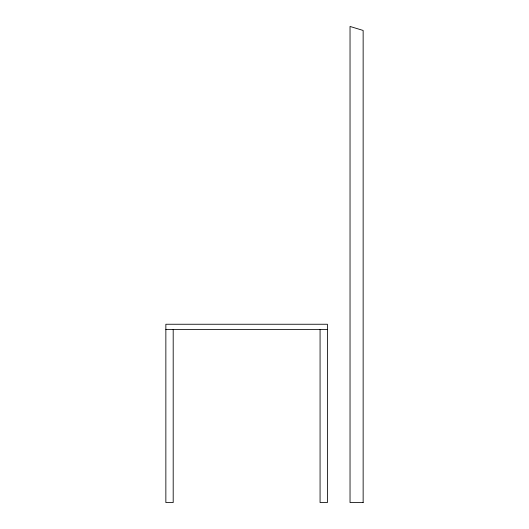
<?xml version="1.0" encoding="UTF-8"?>
<svg xmlns="http://www.w3.org/2000/svg" width="529" height="529" viewBox="0 0 529 529"><rect width="100%" height="100%" fill="white"/><g stroke="black" fill="none" stroke-linecap="round" stroke-linejoin="round"><path stroke-width="0.79" d="M165.855 329.448L327.418 329.448M320.071 329.448L320.071 502.55L327.418 502.55L327.418 324.251L165.855 324.251L165.855 502.55L173.195 502.55L173.195 329.448M363.145 502.55L350.033 502.55L350.033 26.45L363.145 30.451L363.145 502.55"/></g></svg>
